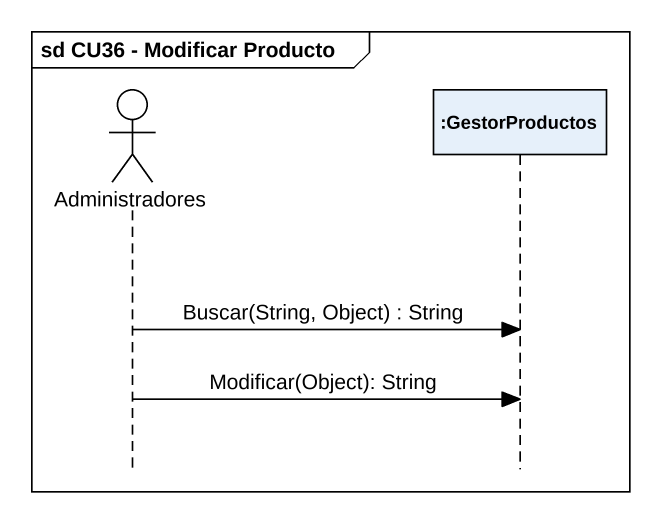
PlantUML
@startuml
mainframe sd CU36 - Modificar Producto
hide footbox
actor Administradores
participant ":GestorProductos" as GestorProductos

Administradores -> GestorProductos : Buscar(String, Object) : String
Administradores -> GestorProductos : Modificar(Object): String
@enduml
